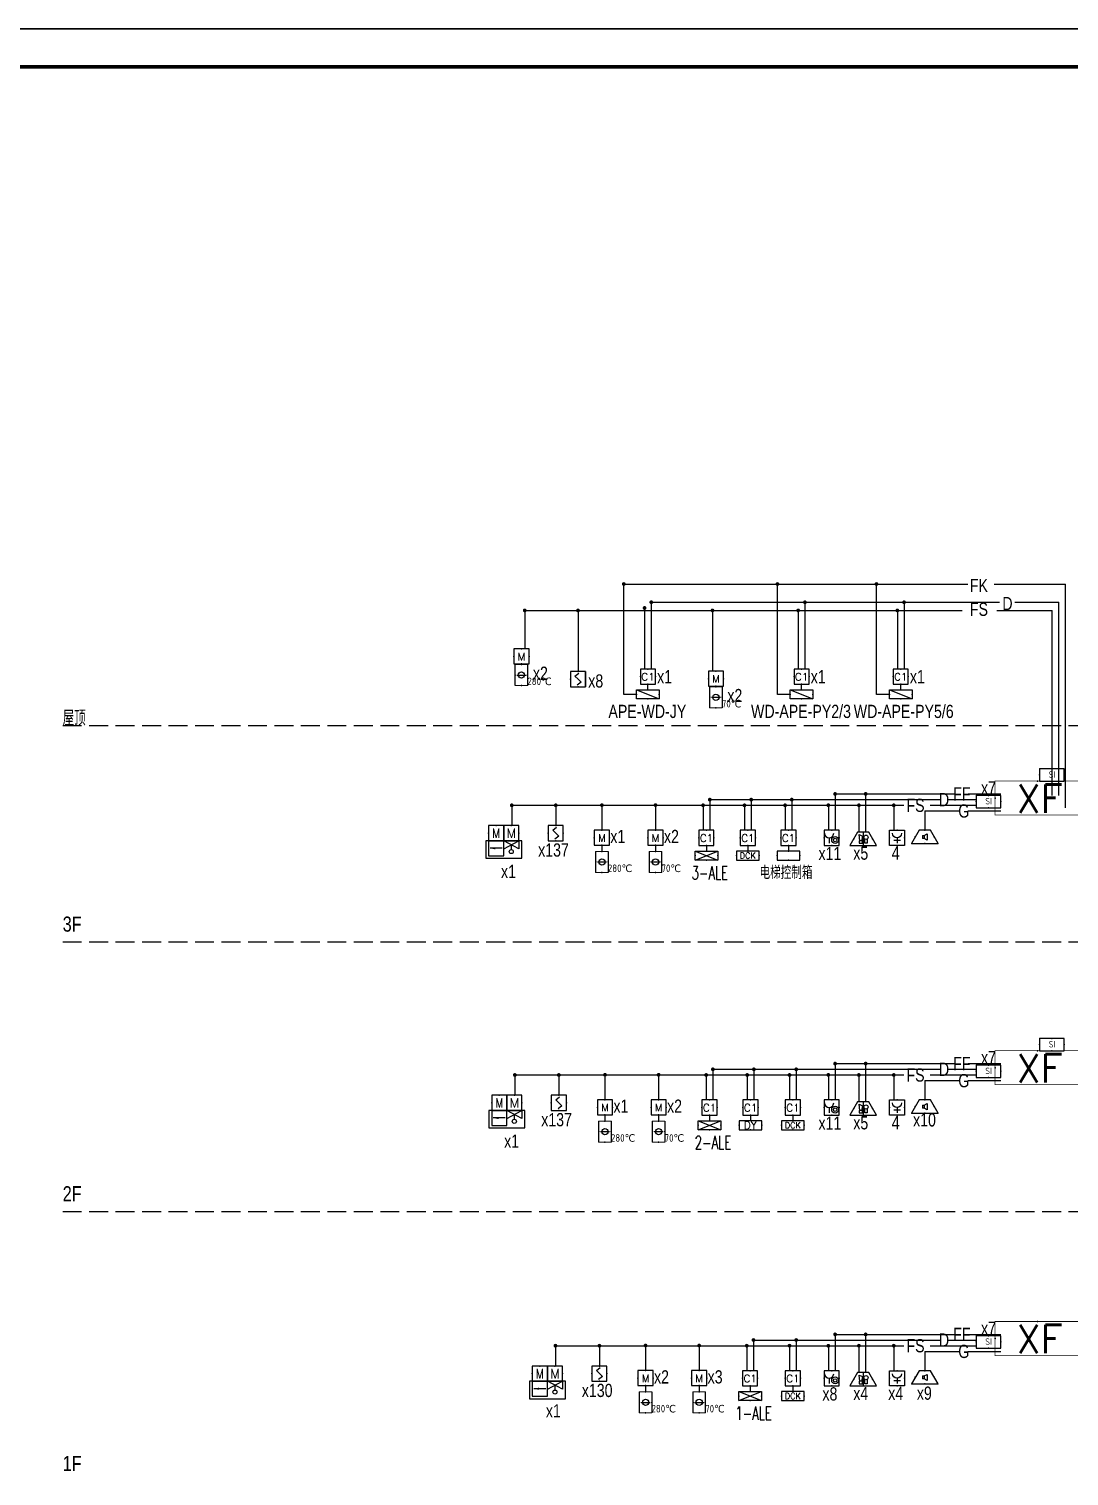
# Model space of a CAD drawing. Extents: x -54686 to 596156, y -555137 to 71395.
# Drawn here: x 547088 to 574594, y -462090 to -423826 of the extents above; entities that cross this region are included whole.
import ezdxf
from ezdxf.enums import TextEntityAlignment as Align

# ---------------------------------------------------------------- set-up
doc = ezdxf.new("R2010")
doc.units = 0
doc.header["$LTSCALE"] = 1000
doc.linetypes.add('CONTINOUS', pattern=[0])
doc.linetypes.add('DASH', pattern=[0.35, 0.25, -0.1])
doc.layers.get('0').update_dxf_attribs({"linetype": 'CONTINUOUS'})
for name, color, linetype in [('DIM-系统', 3, 'CONTINUOUS'), ('EQUIP-动力', 3, 'CONTINUOUS'), ('EQUIP-消防', 3, 'CONTINUOUS'), ('EQUIP-箱柜', 3, 'CONTINUOUS'), ('LAYER1', 7, 'CONTINOUS'), ('SIG_TEXT', 7, 'CONTINUOUS'), ('TEL_TEXT', 3, 'CONTINUOUS'), ('TEL_TITLE', 6, 'CONTINUOUS'), ('WIRE-照明', 1, 'CONTINUOUS')]:
    doc.layers.add(name, color=color, linetype=linetype)
doc.styles.add('_HZTXT', font='ROS', dxfattribs={"width": 0.8, "bigfont": 'JD'})
doc.styles.add('_TCH_LABEL', font='COMPLEX', dxfattribs={"bigfont": 'GBCBIG'})
doc.styles.add('_TEL_DIM', font='SIMPLEX', dxfattribs={"width": 0.8, "height": 3.5, "bigfont": 'HZTXT'})
doc.styles.get("Standard").update_dxf_attribs({"font": 'GBENOR', "bigfont": 'GBCBIG'})

# ---------------------------------------------------------------- blocks, each defined once
blk = doc.blocks.new('$equip$00001700')
for p, q in [((-0.5, 0.5), (-0.5, -0.5)), ((0.5, 0.5), (-0.5, 0.5)), ((-0.2, 0.2), (0.05, 0.4)), ((0, 0), (-0.2, 0.2)), ((0, 0), (0.2, -0.2)), ((0.5, -0.5), (0.5, 0.5)), ((-0.5, -0.5), (0.5, -0.5)), ((0.2, -0.2), (-0.05, -0.4))]:
    blk.add_line(p, q)
for p in [(-0.5, 0), (0, 0.5), (0.5, 0), (0, -0.5)]:
    blk.add_point(p)
at = {"flags": 1}
for tag, height, p in [('A', 0.00002, (0, 0)), ('B', 0.4, (0.75, -0.204))]:
    blk.add_attdef(tag, text='', height=height, dxfattribs=at).set_placement(p, align=Align.MIDDLE_CENTER)
blk = doc.blocks.new('$equip$00001711')
for p, q in [((-0.5, 1), (-0.5, 0)), ((0.5, 1), (-0.5, 1)), ((0.5, 0), (0.5, 1)), ((-0.5, 0), (0.5, 0)), ((-0.169, 0.5), (-0.169, 0.15))]:
    blk.add_line(p, q)
for radius in [0.226, 0.113]:
    blk.add_circle((0.227, 0.36), radius)
blk.add_arc((-0.169, 0.8), 0.3, 180, 0)
for p in [(0, 1), (-0.5, 0.5), (0, 0), (0.5, 0.5)]:
    blk.add_point(p)
at = {"flags": 1}
for tag, height, p in [('A', 0.00002, (0, 0)), ('B', 0.4, (0.759, 0.309))]:
    blk.add_attdef(tag, text='', height=height, dxfattribs=at).set_placement(p, align=Align.MIDDLE_CENTER)
blk = doc.blocks.new('$equip$00001712')
for p, q in [((-0.5, 1), (-0.5, 0)), ((0.5, 1), (-0.5, 1)), ((0.5, 0), (0.5, 1)), ((-0.5, 0), (0.5, 0)), ((-0.219, 0.331), (0.222, 0.331)), ((0, 0.5), (0, 0.15))]:
    blk.add_line(p, q)
blk.add_arc((0, 0.8), 0.3, 180, 0)
for p in [(0, 1), (-0.5, 0.5), (0, 0), (0.5, 0.5)]:
    blk.add_point(p)
at = {"flags": 1}
for tag, height, p in [('A', 0.00002, (0, 0)), ('B', 0.4, (0.726, 0.302))]:
    blk.add_attdef(tag, text='', height=height, dxfattribs=at).set_placement(p, align=Align.MIDDLE_CENTER)
blk = doc.blocks.new('A$C5F0073ED')
blk.add_point((351, 1))
at = {"layer": 'EQUIP-消防'}
for p, q in [((202, 350), (0, 1)), ((0, 1), (703, 1)), ((502, 350), (202, 350)), ((502, 350), (202, 350)), ((244, 285), (332, 245)), ((264, 125), (244, 285)), ((332, 125), (244, 125)), ((244, 125), (244, 57)), ((244, 57), (332, 57)), ((332, 245), (312, 125)), ((332, 57), (332, 125)), ((352, 350), (352, 0)), ((396, 56), (396, 170)), ((456, 56), (396, 56)), ((456, 170), (456, 56)), ((703, 1), (502, 350))]:
    blk.add_line(p, q, dxfattribs=at)
blk.add_circle((426, 216), 55.4, dxfattribs=at)
for p in [(101, 175), (352, 350), (602, 175)]:
    blk.add_point(p, dxfattribs=at)
at = {"color": 7, "style": '_TEL_DIM', "flags": 1}
blk.add_attdef('A', text='', height=0.01, dxfattribs=at).set_placement((351, 1), align=Align.MIDDLE_CENTER)
blk = doc.blocks.new('$equip$00002776')
for p, q in [((0.65, 0.65), (-0.65, 0.65)), ((-0.65, 0.65), (-0.65, 0)), ((-0.65, 0), (0.65, 0)), ((0.65, 0), (0.65, 0.65))]:
    blk.add_line(p, q)
at = {"const_width": 0.04}
blk.add_lwpolyline([(-0.65, 0.65), (-0.65, 0), (0.65, 0), (0.65, 0.65), (-0.65, 0.65), (-0.65, 0)], dxfattribs=at)
for p in [(-0.65, 0.325), (0, 0.65), (0, 0), (0.65, 0.325)]:
    blk.add_point(p)
at = {"color": 7}
blk.add_attdef('$TEXT$', text='', height=0.34, dxfattribs=at).set_placement((0.006, 0.343), align=Align.MIDDLE_CENTER)
at = {"color": 7, "flags": 1}
for tag, height, p in [('A', 0.00002, (0, 0)), ('B', 0.4, (0.905, 0.246))]:
    blk.add_attdef(tag, text='', height=height, dxfattribs=at).set_placement(p, align=Align.MIDDLE_CENTER)
blk = doc.blocks.new('$equip$00002677')
for p, q in [((-0.3, 0.699), (-0.703, 0)), ((-0.703, 0), (0.703, 0)), ((0.3, 0.699), (-0.3, 0.699)), ((-0.117, 0.421), (-0.117, 0.26)), ((-0.117, 0.421), (-0.036, 0.421)), ((-0.036, 0.26), (-0.117, 0.26)), ((-0.036, 0.421), (0.118, 0.503)), ((-0.036, 0.421), (-0.036, 0.26)), ((0.118, 0.173), (-0.036, 0.26)), ((0.118, 0.503), (0.118, 0.173)), ((0.703, 0), (0.3, 0.699))]:
    blk.add_line(p, q)
at = {"const_width": 0.04}
blk.add_lwpolyline([(-0.3, 0.699), (0.3, 0.699), (0.703, 0), (-0.703, 0), (-0.3, 0.699), (0.3, 0.699)], dxfattribs=at)
blk.add_lwpolyline([(-0.3, 0.699), (0.3, 0.699), (0.703, 0), (-0.703, 0), (-0.3, 0.699), (0.3, 0.699)], dxfattribs=at)
for p in [(-0.501, 0.349), (0, 0.699), (0, 0), (0.502, 0.349)]:
    blk.add_point(p)
at = {"color": 7, "flags": 1}
for tag, height, p in [('A', 0.00002, (0, 0)), ('B', 0.4, (0.961, 0.299))]:
    blk.add_attdef(tag, text='', height=height, dxfattribs=at).set_placement(p, align=Align.MIDDLE_CENTER)
blk = doc.blocks.new('$equip$00001416')
for p, q in [((0.75, 0.6), (-0.75, 0.6)), ((-0.75, 0), (0.75, 0.6)), ((-0.75, 0.6), (-0.75, 0)), ((-0.75, 0), (0.75, 0)), ((0.75, 0), (0.75, 0.6))]:
    blk.add_line(p, q)
for p in [(-0.75, 0.3), (0, 0.6), (0, 0), (0.75, 0.3)]:
    blk.add_point(p)
at = {"style": '_TCH_LABEL', "flags": 9}
blk.add_attdef('A', (0, 0), '', height=0.00002, dxfattribs=at)
blk = doc.blocks.new('$equip_U$00000168(HT0578)')
at = {"color": 3}
for p, q in [((0.5, 1), (-0.5, 1)), ((-0.5, 1), (-0.5, 0)), ((0.5, 1), (-0.5, 1)), ((-0.5, 1), (-0.5, 0)), ((0.5, 0), (0.5, 1)), ((0.5, 0), (0.5, 1)), ((-0.5, 0), (0.5, 0)), ((-0.5, 0), (0.5, 0))]:
    blk.add_line(p, q, dxfattribs=at)
at = {"color": 3, "const_width": 0.0125}
for points in [[(-0.5, 1), (-0.5, 0)], [(0.5, 1), (-0.5, 1)], [(0.5, 0), (0.5, 1)], [(-0.5, 0), (0.5, 0)]]:
    blk.add_lwpolyline(points, dxfattribs=at)
for p in [(0, 1), (-0.5, 0.5), (0, 0), (0.5, 0.5)]:
    blk.add_point(p)
at = {"color": 7, "style": '_TEL_DIM'}
blk.add_attdef('$TEXT$', text='', height=0.5, dxfattribs=at).set_placement((0.004, 0.487), align=Align.MIDDLE_CENTER)
at = {"color": 7, "style": '_TEL_DIM', "flags": 1}
blk.add_attdef('A', text='', height=0.000025, dxfattribs=at).set_placement((0, 0), align=Align.MIDDLE_CENTER)
blk = doc.blocks.new('$equip$00001424')
for p, q in [((-0.75, 0), (0.75, 0.6)), ((-0.75, 0.6), (0.75, 0)), ((0.75, 0.6), (-0.75, 0.6)), ((-0.75, 0.6), (-0.75, 0)), ((-0.75, 0), (0.75, 0)), ((0.75, 0), (0.75, 0.6))]:
    blk.add_line(p, q)
for p in [(-0.75, 0.3), (0, 0.6), (0, 0), (0.75, 0.3)]:
    blk.add_point(p)
at = {"style": '_TCH_LABEL', "flags": 9}
blk.add_attdef('A', (0, 0), '', height=0.00002, dxfattribs=at)
blk = doc.blocks.new('$equip_U$00000156(HT0578)')
at = {"color": 3}
for p, q in [((1, 1), (0, 1)), ((0, 1), (0, 0)), ((1, 0), (1, 1)), ((0, 0), (-1, 0)), ((-1, 0), (-1, -1)), ((0, 0), (1, 0)), ((1, 0), (0, 0)), ((0, 0), (0, -1)), ((0, -1), (0, 0)), ((1, -1), (1, 0)), ((-1, -1), (0, -1)), ((0, -1), (1, -1))]:
    blk.add_line(p, q, dxfattribs=at)
at = {"color": 3, "linetype": 'Continuous'}
for p, q in [((-0.99, 0), (-0.99, 0.54)), ((-0.99, 0.54), (0, 0)), ((0, 0.54), (-0.99, 0)), ((-0.495, 0.27), (-0.495, 0.585)), ((0, 0.54), (0, 0))]:
    blk.add_line(p, q, dxfattribs=at)
at = {"color": 7}
blk.add_line((0.1, 0.5), (0.9, 0.5), dxfattribs=at)
at = {"color": 4, "linetype": 'DASH'}
blk.add_lwpolyline([(-1.188, 0), (1.188, 0), (1.188, 1.159), (-1.188, 1.159)], close=True, dxfattribs=at)
at = {"color": 3}
blk.add_lwpolyline([(-1, 0), (1, 0), (1, 0), (-1, 0)], close=True, dxfattribs=at)
at = {"color": 3, "linetype": 'Continuous'}
blk.add_circle((-0.495, 0.72), 0.135, dxfattribs=at)
for p in [(-0.99, 0), (1, 0), (-1, -0.5), (1, -0.5), (-0.5, -1), (0, -1), (0.5, -1)]:
    blk.add_point(p)
at = {"color": 7}
blk.add_solid([(0.9, 0.5), (0.551, 0.575), (0.551, 0.425)], dxfattribs=at)
at = {"color": 7, "style": '_TEL_DIM', "flags": 1}
blk.add_attdef('A', text='', height=0.000025, dxfattribs=at).set_placement((0, 0), align=Align.MIDDLE_CENTER)
at = {"color": 7, "style": '_TEL_DIM'}
blk.add_attdef('$TEXT$', text='', height=0.627, dxfattribs=at).set_placement((-0.503, -0.5), align=Align.MIDDLE_CENTER)
at = {"color": 3, "style": '_TEL_DIM', "width": 0.8}
blk.add_attdef('M', text='', height=0.627, dxfattribs=at).set_placement((0.497, -0.5), align=Align.MIDDLE_CENTER)
blk = doc.blocks.new('$equip_U$00000169(HT0578)')
at = {"color": 1}
for p, q in [((0.5, 1), (-0.5, 1)), ((-0.5, 1), (-0.5, 0)), ((0.5, 1), (-0.5, 1)), ((-0.5, 1), (-0.5, 0)), ((0.5, 0), (0.5, 1)), ((0.5, 0), (0.5, 1)), ((-0.5, 0), (0.5, 0)), ((-0.5, 0), (0.5, 0))]:
    blk.add_line(p, q, dxfattribs=at)
at = {"color": 1, "const_width": 0.0125}
for points in [[(-0.5, 1), (-0.5, 0)], [(0.5, 1), (-0.5, 1)], [(0.5, 0), (0.5, 1)], [(-0.5, 0), (0.5, 0)]]:
    blk.add_lwpolyline(points, dxfattribs=at)
for p in [(0, 1), (-0.5, 0.5), (0, 0), (0.5, 0.5)]:
    blk.add_point(p)
at = {"color": 7, "style": '_TEL_DIM'}
blk.add_attdef('$TEXT$', text='', height=0.5, dxfattribs=at).set_placement((0.004, 0.487), align=Align.MIDDLE_CENTER)
at = {"color": 7, "style": '_TEL_DIM', "flags": 1}
blk.add_attdef('A', text='', height=0.000025, dxfattribs=at).set_placement((0, 0), align=Align.MIDDLE_CENTER)
blk = doc.blocks.new('$equip$00002402')
at = {"lineweight": 20}
for p, q in [((0.322, 0.558), (-0.328, 0.558)), ((-0.328, -0.558), (0.322, -0.558))]:
    blk.add_line(p, q, dxfattribs=at)
for p, q in [((-0.328, -0.558), (-0.328, 0.558)), ((-0.242, 0), (0, 0)), ((0, 0), (0.242, 0)), ((0.322, 0.558), (0.322, -0.558))]:
    blk.add_line(p, q)
at = {"const_width": 0.04}
for points in [[(-0.328, -0.558), (-0.328, 0.558)], [(-0.328, 0.558), (0.322, 0.558), (0.322, -0.558), (-0.328, -0.558), (-0.328, 0.558), (0.322, 0.558)]]:
    blk.add_lwpolyline(points, dxfattribs=at)
blk.add_circle((-0.003, 0), 0.164)
for p in [(-0.328, 0), (-0.003, 0.558), (0.322, 0), (-0.003, -0.558)]:
    blk.add_point(p)
at = {"color": 7, "style": '_TEL_DIM', "flags": 1}
blk.add_attdef('A', text='', height=0.00002, dxfattribs=at).set_placement((0, 0), align=Align.MIDDLE_CENTER)
at = {"color": 7}
blk.add_attdef('$TEXT$', text='', height=0.4, dxfattribs=at).set_placement((0.832, -0.336), align=Align.MIDDLE_CENTER)
blk = doc.blocks.new('$equip$00002403')
for p, q in [((-0.328, -0.558), (-0.328, 0.558)), ((-0.242, 0), (0, 0)), ((0, 0), (0.242, 0)), ((0.322, 0.558), (0.322, -0.558))]:
    blk.add_line(p, q)
at = {"lineweight": 20}
for p, q in [((0.322, 0.558), (-0.328, 0.558)), ((-0.328, -0.558), (0.322, -0.558))]:
    blk.add_line(p, q, dxfattribs=at)
at = {"const_width": 0.04}
for points in [[(-0.328, 0.558), (0.322, 0.558), (0.322, -0.558), (-0.328, -0.558), (-0.328, 0.558), (0.322, 0.558)], [(-0.328, -0.558), (-0.328, 0.558)]]:
    blk.add_lwpolyline(points, dxfattribs=at)
blk.add_circle((-0.003, 0), 0.164)
for p in [(-0.328, 0), (-0.003, 0.558), (0.322, 0), (-0.003, -0.558)]:
    blk.add_point(p)
at = {"color": 7, "style": '_TEL_DIM', "flags": 1}
blk.add_attdef('A', text='', height=0.00002, dxfattribs=at).set_placement((0, 0), align=Align.MIDDLE_CENTER)
at = {"color": 7}
blk.add_attdef('$TEXT$', text='', height=0.4, dxfattribs=at).set_placement((0.957, -0.336), align=Align.MIDDLE_CENTER)
blk = doc.blocks.new('$equip_U$00000377(HT0787)')
at = {"const_width": 0.0125}
blk.add_lwpolyline([(-0.75, 0.6), (0.75, 0.6), (0.75, 0), (-0.75, 0), (-0.75, 0.6)], dxfattribs=at)
for p in [(0, 0.6), (-0.75, 0.3), (0.75, 0.3)]:
    blk.add_point(p)
at = {"color": 7, "style": '_TEL_DIM'}
blk.add_attdef('$TEXT$', text='', height=0.5, dxfattribs=at).set_placement((0.034, 0.291), align=Align.MIDDLE_CENTER)
at = {"color": 7, "style": '_TEL_DIM', "flags": 1}
for tag in ['A', 'REMARK']:
    blk.add_attdef(tag, text='', height=0.000025, dxfattribs=at).set_placement((0, 0), align=Align.MIDDLE_CENTER)
blk = doc.blocks.new('SDG AETH AE5H')
at = {"layer": 'DIM-系统'}
blk.add_lwpolyline([(-54686, 13482), (29414, 13482), (29414, -45918), (-54686, -45918)], close=True, dxfattribs=at)
blk = doc.blocks.new('$equip_U$00000398(HT0787)')
at = {"color": 3}
for p, q in [((0.75, 0.6), (-0.75, 0.6)), ((-0.75, 0.6), (-0.75, 0)), ((-0.75, 0), (0.75, 0)), ((0.75, 0), (0.75, 0.6))]:
    blk.add_line(p, q, dxfattribs=at)
for p in [(-0.75, 0.3), (0, 0.6), (0.75, 0.3)]:
    blk.add_point(p)
at = {"color": 7, "style": '_TEL_DIM'}
blk.add_attdef('$TEXT$', text='', height=0.5, dxfattribs=at).set_placement((0.016, 0.296), align=Align.MIDDLE_CENTER)
at = {"color": 7, "style": '_TEL_DIM', "flags": 1}
for tag in ['A', 'REMARK']:
    blk.add_attdef(tag, text='', height=0.000025, dxfattribs=at).set_placement((0, 0), align=Align.MIDDLE_CENTER)
blk = doc.blocks.new('$equip$00001816')
for p, q in [((0.75, 0.6), (-0.75, 0.6)), ((-0.75, 0.6), (-0.75, 0)), ((-0.75, 0), (0.75, 0)), ((0.75, 0), (0.75, 0.6))]:
    blk.add_line(p, q)
for p in [(-0.75, 0.3), (0, 0.6), (0, 0), (0.75, 0.3)]:
    blk.add_point(p)
at = {"color": 7, "style": '_TEL_DIM'}
blk.add_attdef('$TEXT$', text='', height=0.4, dxfattribs=at).set_placement((0, 0.3), align=Align.MIDDLE_CENTER)
at = {"color": 7, "style": '_TEL_DIM', "flags": 1}
blk.add_attdef('A', text='', height=0.00002, dxfattribs=at).set_placement((0, 0), align=Align.MIDDLE_CENTER)
blk = doc.blocks.new('$equip_U$00000201(HT0787)')
at = {"color": 3}
for p, q in [((0.5, 0.5), (-0.5, 0.5)), ((-0.5, 0.5), (-0.5, -0.5)), ((-0.2, 0.2), (0.05, 0.4)), ((0, 0), (-0.2, 0.2)), ((0, 0), (0.2, -0.2)), ((0.5, -0.5), (0.5, 0.5)), ((-0.5, -0.5), (0.5, -0.5)), ((0.2, -0.2), (-0.05, -0.4))]:
    blk.add_line(p, q, dxfattribs=at)
for points, const_width in [([(-0.5, 0.5), (0.5, 0.5)], 0.025), ([(-0.5, -0.5), (-0.5, 0.5)], 0.025), ([(0.05, 0.4), (-0.2, 0.2), (0.2, -0.2), (-0.05, -0.4)], 0.0125), ([(0.5, 0.5), (0.5, -0.5)], 0.025), ([(0.5, -0.5), (-0.5, -0.5)], 0.025)]:
    blk.add_lwpolyline(points, dxfattribs=dict(at, const_width=const_width))
blk.add_lwpolyline([(0.5, 0.5), (0.5, -0.5)], dxfattribs=at)
for p in [(-0.5, 0), (0, 0.5), (0.5, 0), (0, -0.5)]:
    blk.add_point(p)
at = {"color": 7, "style": '_TEL_DIM', "flags": 1}
blk.add_attdef('A', text='', height=0.000025, dxfattribs=at).set_placement((0, 0), align=Align.MIDDLE_CENTER)
blk = doc.blocks.new('$equip$00001413')
for p, q in [((0.75, 0.6), (-0.75, 0.6)), ((-0.75, 0.6), (-0.75, 0)), ((-0.75, 0), (0.75, 0)), ((0.75, 0), (0.75, 0.6))]:
    blk.add_line(p, q)
for p in [(-0.75, 0.3), (0, 0.6), (0, 0), (0.75, 0.3)]:
    blk.add_point(p)
at = {"style": '_TCH_LABEL', "flags": 9}
blk.add_attdef('A', (0, 0), '', height=0.00002, dxfattribs=at)

msp = doc.modelspace()

# ---------------------------------------------------------------- linework, layer by layer
for p, q in [((562818, -441421), (562818, -438504)), ((566881, -441421), (566881, -438504)), ((569501, -441421), (569501, -438504)), ((563157, -441421), (562818, -441421)), ((567220, -441421), (566881, -441421)), ((569842, -441421), (569501, -441421))]:
    msp.add_line(p, q)
at = {"layer": 'LAYER1', "linetype": 'DASH', "ltscale": 2}
for p, q in [((547981, -442244), (587156, -442244)), ((547981, -447963), (587156, -447963)), ((547981, -455094), (587156, -455094))]:
    msp.add_line(p, q, dxfattribs=at)
at = {"layer": 'SIG_TEXT', "const_width": 50}
for points in [[(562843, -438504, -1), (562793, -438504, -1)], [(566906, -438504, -1), (566856, -438504, -1)], [(569526, -438504, -1), (569476, -438504, -1)], [(560225, -439202, -1), (560175, -439202, -1)], [(561633, -439202, -1), (561583, -439202, -1)], [(563393, -439136, -1), (563343, -439136, -1)], [(563571, -438986, -1), (563521, -438986, -1)], [(565189, -439202, -1), (565139, -439202, -1)], [(567456, -439202, -1), (567406, -439202, -1)], [(567634, -438986, -1), (567584, -438986, -1)], [(570078, -439202, -1), (570028, -439202, -1)], [(570256, -438986, -1), (570206, -438986, -1)], [(565118, -444204, -1), (565068, -444204, -1)], [(566213, -444204, -1), (566163, -444204, -1)], [(567286, -444204, -1), (567236, -444204, -1)], [(568431, -444054, -1), (568381, -444054, -1)], [(569240, -444054, -1), (569190, -444054, -1)], [(559881, -444354, -1), (559831, -444354, -1)], [(561044, -444354, -1), (560994, -444354, -1)], [(562264, -444350, -1), (562214, -444350, -1)], [(563682, -444350, -1), (563632, -444350, -1)], [(564940, -444354, -1), (564890, -444354, -1)], [(566035, -444354, -1), (565985, -444354, -1)], [(567109, -444354, -1), (567059, -444354, -1)], [(568253, -444354, -1), (568203, -444354, -1)], [(569062, -444354, -1), (569012, -444354, -1)], [(569983, -444354, -1), (569933, -444354, -1)], [(568431, -451185, -1), (568381, -451185, -1)], [(569240, -451185, -1), (569190, -451185, -1)], [(559963, -451485, -1), (559913, -451485, -1)], [(561126, -451485, -1), (561076, -451485, -1)], [(562346, -451480, -1), (562296, -451480, -1)], [(563764, -451480, -1), (563714, -451480, -1)], [(565022, -451485, -1), (564972, -451485, -1)], [(565200, -451335, -1), (565150, -451335, -1)], [(566107, -451485, -1), (566057, -451485, -1)], [(566285, -451335, -1), (566235, -451335, -1)], [(567226, -451485, -1), (567176, -451485, -1)], [(567404, -451335, -1), (567354, -451335, -1)], [(568253, -451485, -1), (568203, -451485, -1)], [(569062, -451485, -1), (569012, -451485, -1)], [(569983, -451485, -1), (569933, -451485, -1)], [(568431, -458344, -1), (568381, -458344, -1)], [(569240, -458344, -1), (569190, -458344, -1)], [(561036, -458644, -1), (560986, -458644, -1)], [(562199, -458644, -1), (562149, -458644, -1)], [(563419, -458639, -1), (563369, -458639, -1)], [(564837, -458639, -1), (564787, -458639, -1)], [(566095, -458644, -1), (566045, -458644, -1)], [(566273, -458494, -1), (566223, -458494, -1)], [(567226, -458644, -1), (567176, -458644, -1)], [(567403, -458494, -1), (567353, -458494, -1)], [(568253, -458644, -1), (568203, -458644, -1)], [(569062, -458644, -1), (569012, -458644, -1)], [(569983, -458644, -1), (569933, -458644, -1)]]:
    msp.add_lwpolyline(points, format="xyb", close=True, dxfattribs=at)
at = {"layer": 'TEL_TITLE', "color": 6}
msp.add_lwpolyline([(512056, -483226), (596156, -483226), (596156, -423826), (512056, -423826)], close=True, dxfattribs=at)
at = {"layer": 'TEL_TITLE', "color": 6, "const_width": 100}
msp.add_lwpolyline([(514556, -482226), (595156, -482226), (595156, -424826), (514556, -424826)], close=True, dxfattribs=at)
at = {"layer": 'WIRE-照明'}
for p, q in [((562818, -438504), (571918, -438504)), ((572617, -438504), (574500, -438504)), ((574500, -444420), (574500, -438504)), ((560200, -439202), (571765, -439202)), ((560200, -439202), (560200, -440230)), ((561608, -439202), (561608, -440819)), ((563368, -439136), (563368, -440752)), ((563546, -438986), (572758, -438986)), ((563546, -438986), (563546, -440752)), ((565164, -439202), (565164, -440819)), ((567431, -439202), (567431, -440752)), ((567609, -438986), (567609, -440752)), ((570053, -439202), (570053, -440752)), ((570231, -438986), (570231, -440752)), ((572687, -439202), (574144, -439202)), ((573163, -438986), (574322, -438986)), ((574144, -444095), (574144, -439202)), ((574322, -444095), (574322, -438986)), ((563457, -441301), (563457, -441152)), ((567520, -441301), (567520, -441152)), ((570142, -441301), (570142, -441152)), ((565093, -444204), (565093, -445015)), ((566188, -444204), (566188, -445015)), ((567261, -444204), (567261, -445015)), ((568406, -444054), (568406, -445015)), ((569215, -444054), (569215, -445065)), ((559856, -444354), (559856, -444891)), ((561019, -444354), (561019, -444891)), ((562239, -444350), (562239, -445011)), ((563657, -444350), (563657, -445011)), ((564915, -444354), (564915, -445015)), ((566010, -444354), (566010, -445015)), ((567084, -444354), (567084, -445015)), ((568228, -444354), (568228, -445015)), ((569037, -444354), (569037, -445065)), ((569958, -444354), (569958, -445015)), ((570779, -444504), (570779, -445015)), ((562239, -445411), (562239, -445572)), ((563657, -445411), (563657, -445572)), ((565004, -445415), (565004, -445564)), ((566099, -445415), (566099, -445564)), ((567173, -445415), (567173, -445564)), ((559938, -451485), (559938, -452022)), ((561101, -451485), (561101, -452022)), ((562321, -451480), (562321, -452141)), ((563739, -451480), (563739, -452141)), ((564997, -451485), (564997, -452146)), ((565175, -451335), (565175, -452146)), ((566082, -451485), (566082, -452146)), ((566260, -451335), (566260, -452146)), ((567201, -451485), (567201, -452146)), ((567379, -451335), (567379, -452146)), ((568228, -451485), (568228, -452146)), ((568406, -451185), (568406, -452146)), ((569037, -451485), (569037, -452196)), ((569215, -451185), (569215, -452196)), ((569958, -451485), (569958, -452146)), ((570779, -451635), (570779, -452146)), ((562321, -452541), (562321, -452703)), ((563739, -452541), (563739, -452703)), ((565086, -452546), (565086, -452695)), ((566171, -452546), (566171, -452695)), ((567290, -452546), (567290, -452695)), ((568406, -458344), (568406, -459305)), ((569215, -458344), (569215, -459355)), ((561011, -458644), (561011, -459181)), ((562174, -458644), (562174, -459181)), ((563394, -458639), (563394, -459300)), ((564812, -458639), (564812, -459300)), ((566070, -458644), (566070, -459305)), ((566248, -458494), (566248, -459305)), ((567201, -458644), (567201, -459305)), ((567378, -458494), (567378, -459305)), ((568228, -458644), (568228, -459305)), ((569037, -458644), (569037, -459355)), ((569958, -458644), (569958, -459305)), ((570779, -458794), (570779, -459305)), ((563394, -459700), (563394, -459862)), ((564812, -459700), (564812, -459862)), ((566159, -459705), (566159, -459854)), ((567290, -459705), (567290, -459854))]:
    msp.add_line(p, q, dxfattribs=at)
at = {"layer": 'WIRE-照明', "linetype": 'ByBlock'}
for p, q in [((565093, -444204), (571188, -444204)), ((568406, -444054), (571570, -444054)), ((571391, -444204), (572138, -444204)), ((571928, -444054), (572788, -444054)), ((559856, -444354), (570224, -444354)), ((570779, -444504), (571708, -444504)), ((570922, -444354), (572138, -444354)), ((571921, -444504), (572788, -444504)), ((559938, -451485), (570224, -451485)), ((565175, -451335), (571188, -451335)), ((568406, -451185), (571570, -451185)), ((570922, -451485), (572138, -451485)), ((571391, -451335), (572138, -451335)), ((571928, -451185), (572788, -451185)), ((570779, -451635), (571708, -451635)), ((571921, -451635), (572788, -451635)), ((568406, -458344), (571570, -458344)), ((571928, -458344), (572788, -458344)), ((561011, -458644), (570224, -458644)), ((566248, -458494), (571188, -458494)), ((570922, -458644), (572138, -458644)), ((571391, -458494), (572138, -458494)), ((570779, -458794), (571708, -458794)), ((571921, -458794), (572788, -458794))]:
    msp.add_line(p, q, dxfattribs=at)

# ---------------------------------------------------------------- block references
for p in [(568797, -445415), (568797, -452546), (568797, -459705)]:
    msp.add_blockref('A$C5F0073ED', p)
at = {"layer": 'DIM-系统'}
msp.add_blockref('SDG AETH AE5H', (566742, -437308), dxfattribs=at)
at = {"layer": 'EQUIP-动力', "xscale": 400, "yscale": 400, "zscale": 400}
for p in [(566099, -445804), (567290, -452935), (567290, -460094)]:
    msp.add_blockref('$equip$00001816', p, dxfattribs=at).add_auto_attribs({'$TEXT$': 'DCK'})
at = {"layer": 'EQUIP-消防'}
for name, p, xscale, yscale, zscale, values in [('$equip_U$00000168(HT0578)', (560113, -440617), 400, 400, 400, {'$TEXT$': 'M'}), ('$equip$00002403', (560113, -440909), 500, 500, 500, {'$TEXT$': '280℃'}), ('$equip_U$00000169(HT0578)', (563457, -441152), 400, 400, 400, {'$TEXT$': 'C1'}), ('$equip_U$00000168(HT0578)', (565255, -441206), 400, 400, 400, {'$TEXT$': 'M'}), ('$equip_U$00000169(HT0578)', (567520, -441152), 400, 400, 400, {'$TEXT$': 'C1'}), ('$equip_U$00000169(HT0578)', (570142, -441152), 400, 400, 400, {'$TEXT$': 'C1'}), ('$equip$00002402', (565255, -441498), 500, 500, 500, {'$TEXT$': '70℃'}), ('$equip$00002776', (574138, -443714), 500, 500, 500, {'$TEXT$': 'SI'}), ('$equip_U$00000377(HT0787)', (573763, -444614), 1500, 1500, 1500, {'$TEXT$': 'XF'}), ('$equip$00002776', (572463, -444417), 500, 500, 500, {'$TEXT$': 'SI'}), ('$equip_U$00000168(HT0578)', (562239, -445411), 400, 400, 400, {'$TEXT$': 'M'}), ('$equip_U$00000168(HT0578)', (563657, -445411), 400, 400, 400, {'$TEXT$': 'M'}), ('$equip_U$00000169(HT0578)', (565004, -445415), 400, 400, 400, {'$TEXT$': 'C1'}), ('$equip_U$00000169(HT0578)', (566099, -445415), 400, 400, 400, {'$TEXT$': 'C1'}), ('$equip_U$00000169(HT0578)', (567173, -445415), 400, 400, 400, {'$TEXT$': 'C1'}), ('$equip$00002403', (562241, -445851), 500, 500, 500, {'$TEXT$': '280℃'}), ('$equip$00002402', (563659, -445851), 500, 500, 500, {'$TEXT$': '70℃'}), ('$equip$00002776', (574138, -450845), 500, 500, 500, {'$TEXT$': 'SI'}), ('$equip_U$00000377(HT0787)', (573763, -451745), 1500, 1500, 1500, {'$TEXT$': 'XF'}), ('$equip$00002776', (572463, -451548), 500, 500, 500, {'$TEXT$': 'SI'}), ('$equip_U$00000168(HT0578)', (562321, -452541), 400, 400, 400, {'$TEXT$': 'M'}), ('$equip_U$00000168(HT0578)', (563739, -452541), 400, 400, 400, {'$TEXT$': 'M'}), ('$equip_U$00000169(HT0578)', (565086, -452546), 400, 400, 400, {'$TEXT$': 'C1'}), ('$equip_U$00000169(HT0578)', (566171, -452546), 400, 400, 400, {'$TEXT$': 'C1'}), ('$equip_U$00000169(HT0578)', (567290, -452546), 400, 400, 400, {'$TEXT$': 'C1'}), ('$equip$00002403', (562323, -452982), 500, 500, 500, {'$TEXT$': '280℃'}), ('$equip$00002402', (563741, -452982), 500, 500, 500, {'$TEXT$': '70℃'}), ('$equip_U$00000377(HT0787)', (573763, -458904), 1500, 1500, 1500, {'$TEXT$': 'XF'}), ('$equip$00002776', (572463, -458707), 500, 500, 500, {'$TEXT$': 'SI'}), ('$equip_U$00000168(HT0578)', (563394, -459700), 400, 400, 400, {'$TEXT$': 'M'}), ('$equip_U$00000168(HT0578)', (564812, -459700), 400, 400, 400, {'$TEXT$': 'M'}), ('$equip_U$00000169(HT0578)', (566159, -459705), 400, 400, 400, {'$TEXT$': 'C1'}), ('$equip_U$00000169(HT0578)', (567290, -459705), 400, 400, 400, {'$TEXT$': 'C1'}), ('$equip$00002403', (563396, -460141), 500, 500, 500, {'$TEXT$': '280℃'}), ('$equip$00002402', (564814, -460141), 500, 500, 500, {'$TEXT$': '70℃'})]:
    msp.add_blockref(name, p, dxfattribs=dict(at, xscale=xscale, yscale=yscale, zscale=zscale)).add_auto_attribs(values)
for name, p, xscale, yscale, zscale in [('$equip_U$00000201(HT0787)', (561608, -441019), 400, 400, 400), ('$equip$00001700', (561019, -445091), 400, 400, 400), ('$equip$00002677', (570779, -445364), 500, 500, 500), ('$equip$00001700', (561101, -452222), 400, 400, 400), ('$equip$00002677', (570779, -452495), 500, 500, 500), ('$equip$00001700', (562174, -459381), 400, 400, 400), ('$equip$00002677', (570779, -459654), 500, 500, 500)]:
    msp.add_blockref(name, p, dxfattribs=dict(at, xscale=xscale, yscale=yscale, zscale=zscale))
ref = msp.add_blockref('$equip_U$00000156(HT0578)', (559644, -445291), dxfattribs=dict(at, xscale=400, yscale=400, zscale=400, rotation=180))
ref.add_attrib('M', 'M', dxfattribs={"layer": '0', "color": 3, "height": 251, "style": '_TEL_DIM', "width": 0.8}).set_placement((559446, -445091), align=Align.MIDDLE_CENTER)
ref.add_attrib('$TEXT$', 'M', dxfattribs={"layer": '0', "color": 7, "height": 251, "style": '_TEL_DIM'}).set_placement((559846, -445091), align=Align.MIDDLE_CENTER)
at = {"layer": 'EQUIP-消防', "linetype": 'ByBlock', "yscale": 400, "zscale": 400}
for name, p, xscale in [('$equip$00001711', (568317, -445415), 400), ('$equip$00001712', (570046, -445415), -400), ('$equip$00001711', (568317, -452546), 400), ('$equip$00001712', (570046, -452546), -400), ('$equip$00001711', (568317, -459705), 400), ('$equip$00001712', (570046, -459705), -400)]:
    msp.add_blockref(name, p, dxfattribs=dict(at, xscale=xscale))
at = {"layer": 'EQUIP-消防'}
ref = msp.add_blockref('$equip_U$00000156(HT0578)', (559726, -452422), dxfattribs=dict(at, xscale=400, yscale=400, zscale=400, rotation=180))
ref.add_attrib('M', 'M', dxfattribs={"layer": '0', "color": 3, "height": 251, "style": '_TEL_DIM', "width": 0.8}).set_placement((559528, -452222), align=Align.MIDDLE_CENTER)
ref.add_attrib('$TEXT$', 'M', dxfattribs={"layer": '0', "color": 7, "height": 251, "style": '_TEL_DIM'}).set_placement((559928, -452222), align=Align.MIDDLE_CENTER)
ref = msp.add_blockref('$equip_U$00000156(HT0578)', (560799, -459581), dxfattribs=dict(at, xscale=400, yscale=400, zscale=400, rotation=180))
ref.add_attrib('M', 'M', dxfattribs={"layer": '0', "color": 3, "height": 251, "style": '_TEL_DIM', "width": 0.8}).set_placement((560601, -459381), align=Align.MIDDLE_CENTER)
ref.add_attrib('$TEXT$', 'M', dxfattribs={"layer": '0', "color": 7, "height": 251, "style": '_TEL_DIM'}).set_placement((561001, -459381), align=Align.MIDDLE_CENTER)
at = {"layer": 'EQUIP-箱柜', "yscale": 400, "zscale": 400, "rotation": 180}
for name, p, xscale in [('$equip$00001416', (563457, -441301), -400), ('$equip$00001416', (567520, -441301), -400), ('$equip$00001416', (570142, -441301), -400), ('$equip$00001413', (567173, -445564), 400)]:
    msp.add_blockref(name, p, dxfattribs=dict(at, xscale=xscale))
at = {"layer": 'EQUIP-箱柜', "linetype": 'ByBlock', "xscale": -400, "yscale": 400, "zscale": 400, "rotation": 180}
for p in [(565004, -445564), (565086, -452695), (566159, -459854)]:
    msp.add_blockref('$equip$00001424', p, dxfattribs=at)
at = {"layer": 'EQUIP-箱柜'}
ref = msp.add_blockref('$equip_U$00000398(HT0787)', (566171, -452695), dxfattribs=dict(at, xscale=400, yscale=400, zscale=400, rotation=180))
ref.add_attrib('$TEXT$', 'DY', dxfattribs={"layer": '0', "color": 7, "height": 200, "style": '_TEL_DIM'}).set_placement((566165, -452814), align=Align.MIDDLE_CENTER)

# ---------------------------------------------------------------- texts
at = {"layer": 'SIG_TEXT', "style": '_HZTXT', "width": 0.8}
for s, p in [('FK', (572211, -438542)), ('D', (572965, -439020)), ('FS', (572211, -439170)), ('x2', (560614, -440862)), ('x1', (563898, -440953)), ('x1', (567960, -440953)), ('x1', (570583, -440953)), ('x8', (562077, -441067)), ('x2', (565756, -441452)), ('APE-WD-JY', (563442, -441871)), ('WD-APE-PY2/3', (567505, -441871)), ('WD-APE-PY5/6', (570221, -441871)), ('x7', (572463, -443894)), ('FS', (570533, -444354)), ('D', (571288, -444204)), ('FF', (571760, -444054)), ('G', (571811, -444504)), ('x1', (562661, -445178)), ('x2', (564079, -445178)), ('x137', (560960, -445536)), ('x11', (568270, -445629)), ('x5', (569085, -445618)), ('4', (570010, -445613)), ('x1', (559770, -446103)), ('FF', (571760, -451185)), ('x7', (572463, -451024)), ('FS', (570533, -451485)), ('D', (571288, -451335)), ('G', (571811, -451635)), ('x1', (562743, -452309)), ('x2', (564161, -452309)), ('x137', (561042, -452667)), ('x11', (568270, -452759)), ('x5', (569085, -452749)), ('4', (570010, -452744)), ('x10', (570771, -452672)), ('x1', (559851, -453234)), ('x7', (572463, -458183)), ('D', (571288, -458494)), ('FF', (571760, -458344)), ('FS', (570533, -458644)), ('G', (571811, -458794)), ('x2', (563816, -459468)), ('x3', (565234, -459468)), ('x130', (562115, -459826)), ('x8', (568270, -459918)), ('x4', (569085, -459907)), ('x4', (570010, -459903)), ('x9', (570767, -459898)), ('x1', (560956, -460365))]:
    msp.add_text(s, height=350, dxfattribs=at).set_placement(p, align=Align.MIDDLE_CENTER)
at = {"layer": 'TEL_TEXT', "ltscale": 2, "style": '_HZTXT', "width": 0.8}
for s, p in [('屋顶', (547981, -442244)), ('3F', (547981, -447695)), ('2F', (547981, -454825)), ('1F', (547981, -461956))]:
    msp.add_text(s, height=400, dxfattribs=at).set_placement(p)
at = {"layer": 'TEL_TEXT', "style": '_TEL_DIM'}
for s, width, p in [('3-ALE', 0.64, (564616, -446312)), ('电梯控制箱', 0.8, (566409, -446307)), ('2-ALE', 0.64, (564698, -453443)), ('1-ALE', 0.64, (565771, -460602))]:
    msp.add_text(s, height=350, dxfattribs=dict(at, width=width)).set_placement(p)

doc.saveas('drawing.dxf')
